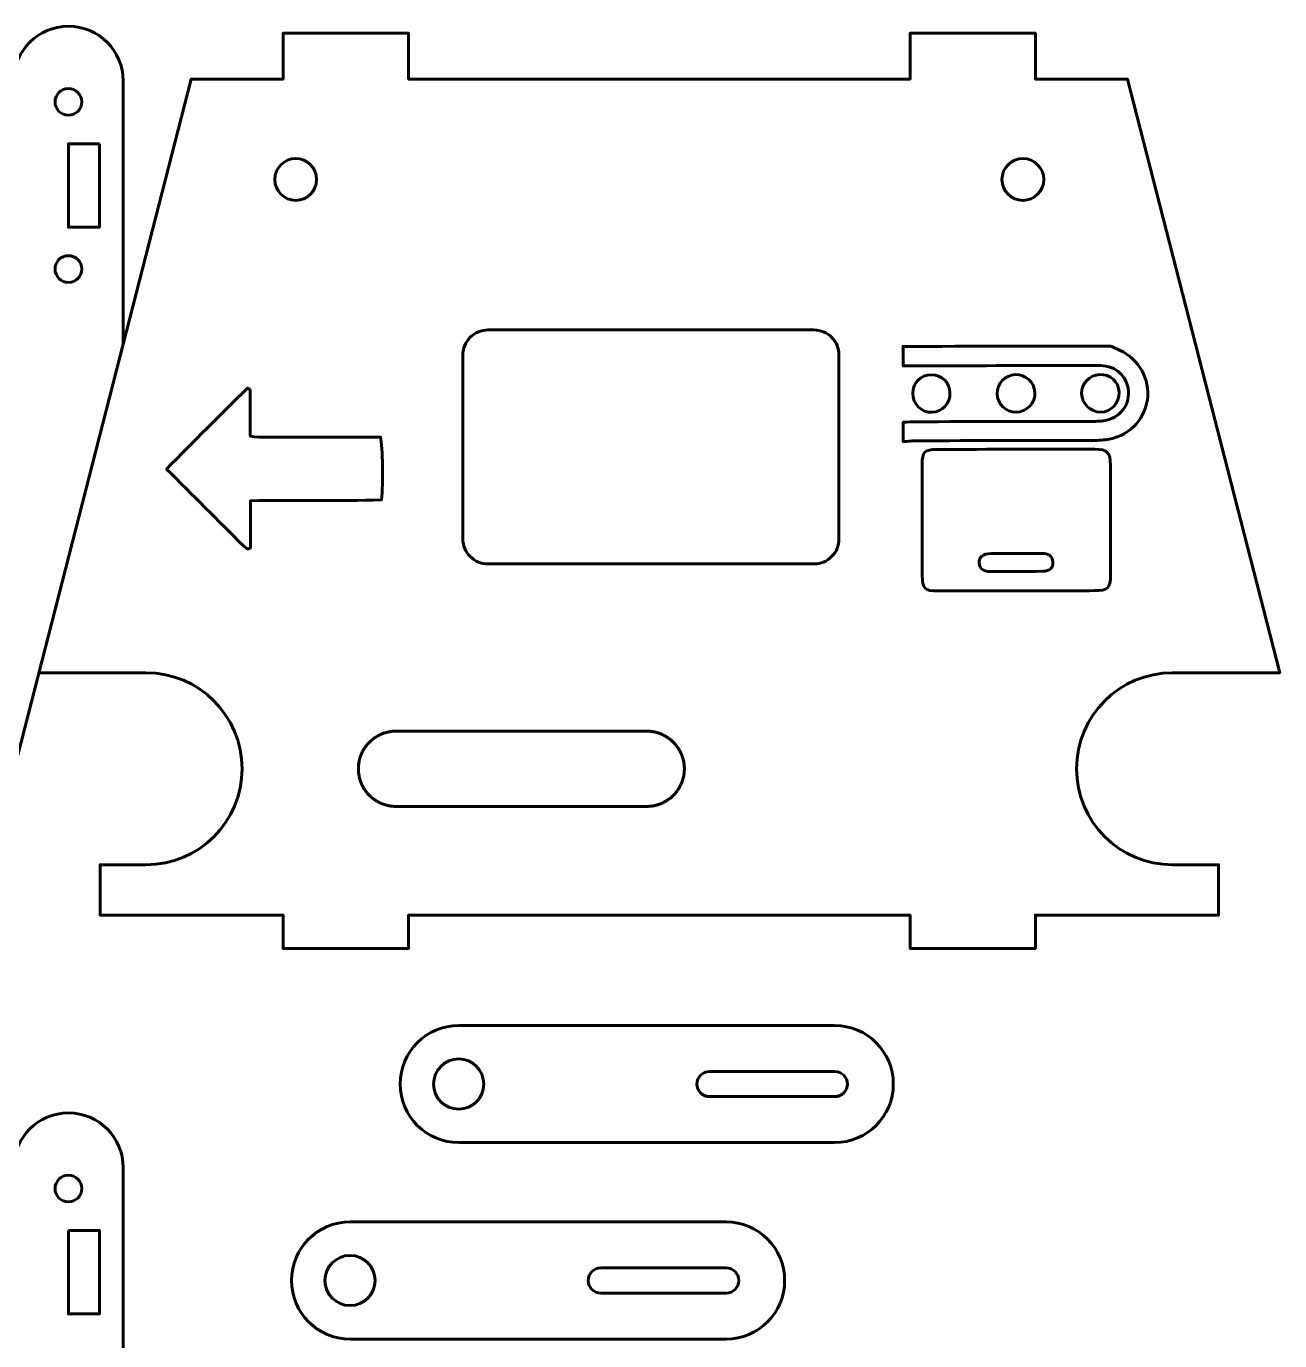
# Model space of a CAD drawing. Header units: millimetres. Extents: x -506 to -29, y -1445 to -43.
# Drawn here: x -353.4 to -203.5, y -200 to -42.7 of the extents above; entities that cross this region are included whole.
import ezdxf

# ---------------------------------------------------------------- set-up
doc = ezdxf.new("R2010")
doc.units = ezdxf.units.MM
doc.linetypes.add('K5LT_BASIC', pattern=[0])

# ---------------------------------------------------------------- blocks, each defined once
blk = doc.blocks.new('U80')
at = {"color": 150, "linetype": 'K5LT_BASIC', "lineweight": 60, "true_color": 0x0080ff}
blk.add_lwpolyline([(-466.83, -188.26), (-466.83, -174.26), (-477.83, -174.26), (-501.83, -80.76), (-501.83, -74.26), (-501.83, -49.26, -1), (-488.74, -49.26), (-488.74, -74.26), (-466.83, -74.26), (-466.83, -70.26), (-451.83, -70.26), (-451.83, -74.26), (-391.83, -74.26), (-391.83, -70.26), (-376.83, -70.26), (-376.83, -74.26), (-354.93, -74.26), (-354.93, -49.26, -1), (-341.83, -49.26), (-341.83, -74.26), (-341.83, -80.76), (-365.83, -174.26), (-376.83, -174.26), (-376.83, -188.26)], format="xyb", dxfattribs=at)
blk.add_lwpolyline([(-344.68, -56.76), (-348.38, -56.76), (-348.38, -66.76), (-344.68, -66.76)], close=True, dxfattribs=at)
for centre in [(-348.38, -51.76), (-348.38, -71.76)]:
    blk.add_circle(centre, 1.6, dxfattribs=at)
blk = doc.blocks.new('U81')
at = {"color": 150, "linetype": 'K5LT_BASIC', "lineweight": 60, "true_color": 0x0080ff}
for p, q in [((-299.19, -136.04), (-309.19, -136.04)), ((-289.19, -136.04), (-299.19, -136.04)), ((-279.19, -136.04), (-289.19, -136.04))]:
    blk.add_line(p, q, dxfattribs=at)
blk = doc.blocks.new('U82')
at = {"color": 150, "linetype": 'K5LT_BASIC', "lineweight": 60, "true_color": 0x0080ff}
for p, q in [((-299.19, -127.04), (-309.19, -127.04)), ((-289.19, -127.04), (-299.19, -127.04)), ((-279.19, -127.04), (-289.19, -127.04))]:
    blk.add_line(p, q, dxfattribs=at)
blk = doc.blocks.new('U83')
at = {"color": 150, "linetype": 'K5LT_BASIC', "lineweight": 60, "true_color": 0x0080ff}
for p, q in [((-279.13, -127.04), (-279.19, -127.04)), ((-279.05, -127.05), (-279.13, -127.04)), ((-279.01, -127.05), (-279.05, -127.05)), ((-278.99, -127.05), (-279.01, -127.05)), ((-278.98, -127.05), (-278.99, -127.05)), ((-278.9, -127.05), (-278.98, -127.05)), ((-278.98, -127.05), (-278.98, -127.05)), ((-278.8, -127.06), (-278.9, -127.05)), ((-278.75, -127.06), (-278.8, -127.06)), ((-278.72, -127.07), (-278.75, -127.06)), ((-278.71, -127.07), (-278.72, -127.07)), ((-278.7, -127.07), (-278.71, -127.07)), ((-278.59, -127.08), (-278.7, -127.07)), ((-278.48, -127.1), (-278.59, -127.08)), ((-278.43, -127.11), (-278.48, -127.1)), ((-278.4, -127.11), (-278.43, -127.11)), ((-278.39, -127.12), (-278.4, -127.11)), ((-278.38, -127.12), (-278.39, -127.12)), ((-278.26, -127.14), (-278.38, -127.12)), ((-278.15, -127.17), (-278.26, -127.14)), ((-278.09, -127.18), (-278.15, -127.17)), ((-278.06, -127.19), (-278.09, -127.18)), ((-278.05, -127.19), (-278.06, -127.19)), ((-278.04, -127.19), (-278.05, -127.19)), ((-277.92, -127.23), (-278.04, -127.19)), ((-277.81, -127.26), (-277.92, -127.23)), ((-277.75, -127.28), (-277.81, -127.26)), ((-277.73, -127.29), (-277.75, -127.28)), ((-277.71, -127.29), (-277.73, -127.29)), ((-277.7, -127.3), (-277.71, -127.29)), ((-277.59, -127.34), (-277.7, -127.3)), ((-277.47, -127.38), (-277.59, -127.34)), ((-277.42, -127.41), (-277.47, -127.38)), ((-277.39, -127.42), (-277.42, -127.41)), ((-277.38, -127.42), (-277.39, -127.42)), ((-277.37, -127.43), (-277.38, -127.42)), ((-277.25, -127.48), (-277.37, -127.43)), ((-277.14, -127.54), (-277.25, -127.48)), ((-277.09, -127.56), (-277.14, -127.54)), ((-277.06, -127.58), (-277.09, -127.56)), ((-277.05, -127.59), (-277.06, -127.58)), ((-277.04, -127.59), (-277.05, -127.59)), ((-276.93, -127.65), (-277.04, -127.59)), ((-276.82, -127.72), (-276.93, -127.65)), ((-276.77, -127.75), (-276.82, -127.72)), ((-276.74, -127.77), (-276.77, -127.75)), ((-276.73, -127.78), (-276.74, -127.77)), ((-276.72, -127.78), (-276.73, -127.78)), ((-276.61, -127.86), (-276.72, -127.78)), ((-276.51, -127.93), (-276.61, -127.86)), ((-276.45, -127.97), (-276.51, -127.93)), ((-276.43, -127.99), (-276.45, -127.97)), ((-276.42, -128), (-276.43, -127.99)), ((-276.41, -128.01), (-276.42, -128)), ((-276.3, -128.09), (-276.41, -128.01)), ((-276.21, -128.18), (-276.3, -128.09)), ((-276.16, -128.22), (-276.21, -128.18)), ((-276.13, -128.24), (-276.16, -128.22)), ((-276.12, -128.25), (-276.13, -128.24)), ((-276.11, -128.26), (-276.12, -128.25)), ((-276.02, -128.35), (-276.11, -128.26)), ((-275.92, -128.45), (-276.02, -128.35)), ((-275.88, -128.5), (-275.92, -128.45)), ((-275.86, -128.52), (-275.88, -128.5)), ((-275.85, -128.53), (-275.86, -128.52)), ((-275.84, -128.54), (-275.85, -128.53)), ((-275.75, -128.64), (-275.84, -128.54)), ((-275.66, -128.75), (-275.75, -128.64)), ((-275.62, -128.8), (-275.66, -128.75)), ((-275.6, -128.83), (-275.62, -128.8)), ((-275.59, -128.84), (-275.6, -128.83)), ((-275.59, -128.85), (-275.59, -128.84)), ((-275.5, -128.96), (-275.59, -128.85)), ((-275.43, -129.07), (-275.5, -128.96)), ((-275.39, -129.13), (-275.43, -129.07)), ((-275.37, -129.16), (-275.39, -129.13)), ((-275.36, -129.17), (-275.37, -129.16)), ((-275.36, -129.18), (-275.36, -129.17)), ((-275.29, -129.3), (-275.36, -129.18)), ((-275.22, -129.42), (-275.29, -129.3)), ((-275.19, -129.49), (-275.22, -129.42)), ((-275.17, -129.52), (-275.19, -129.49)), ((-275.16, -129.53), (-275.17, -129.52)), ((-275.16, -129.54), (-275.16, -129.53)), ((-275.1, -129.67), (-275.16, -129.54)), ((-275.04, -129.8), (-275.1, -129.67)), ((-275.02, -129.86), (-275.04, -129.8)), ((-275, -129.89), (-275.02, -129.86)), ((-275, -129.91), (-275, -129.89)), ((-274.99, -129.92), (-275, -129.91)), ((-274.94, -130.05), (-274.99, -129.92)), ((-274.9, -130.18), (-274.94, -130.05)), ((-274.88, -130.25), (-274.9, -130.18)), ((-274.87, -130.29), (-274.88, -130.25)), ((-274.86, -130.3), (-274.87, -130.29)), ((-274.86, -130.31), (-274.86, -130.3)), ((-274.82, -130.45), (-274.86, -130.31)), ((-274.79, -130.59), (-274.82, -130.45)), ((-274.78, -130.66), (-274.79, -130.59)), ((-274.77, -130.69), (-274.78, -130.66)), ((-274.77, -130.71), (-274.77, -130.69)), ((-274.77, -130.72), (-274.77, -130.71)), ((-274.74, -130.86), (-274.77, -130.72)), ((-274.72, -131), (-274.74, -130.86)), ((-274.73, -132.12), (-274.71, -131.98)), ((-274.71, -131.07), (-274.72, -131)), ((-274.71, -131.11), (-274.71, -131.07)), ((-274.71, -131.12), (-274.71, -131.11)), ((-274.71, -131.13), (-274.71, -131.12)), ((-274.7, -131.28), (-274.71, -131.13)), ((-274.71, -131.91), (-274.7, -131.84)), ((-274.71, -131.95), (-274.71, -131.91)), ((-274.71, -131.97), (-274.71, -131.95)), ((-274.71, -131.98), (-274.71, -131.97)), ((-274.69, -131.42), (-274.7, -131.28)), ((-274.7, -131.84), (-274.69, -131.7)), ((-274.69, -131.49), (-274.69, -131.42)), ((-274.69, -131.53), (-274.69, -131.49)), ((-274.69, -131.55), (-274.69, -131.53)), ((-274.69, -131.7), (-274.69, -131.55)), ((-274.69, -131.55), (-274.69, -131.55)), ((-275.24, -133.71), (-275.18, -133.58)), ((-275.18, -133.58), (-275.17, -133.57)), ((-275.17, -133.56), (-275.15, -133.52)), ((-275.17, -133.57), (-275.17, -133.56)), ((-275.15, -133.52), (-275.12, -133.46)), ((-275.12, -133.46), (-275.06, -133.33)), ((-275.06, -133.33), (-275.01, -133.2)), ((-275.01, -133.2), (-275, -133.19)), ((-275, -133.17), (-274.98, -133.14)), ((-275, -133.19), (-275, -133.17)), ((-274.98, -133.14), (-274.96, -133.07)), ((-274.96, -133.07), (-274.91, -132.94)), ((-274.91, -132.94), (-274.87, -132.8)), ((-274.87, -132.79), (-274.86, -132.78)), ((-274.87, -132.8), (-274.87, -132.79)), ((-274.86, -132.78), (-274.85, -132.74)), ((-274.85, -132.74), (-274.83, -132.67)), ((-274.83, -132.67), (-274.8, -132.54)), ((-274.8, -132.54), (-274.77, -132.39)), ((-274.77, -132.37), (-274.76, -132.33)), ((-274.77, -132.38), (-274.77, -132.37)), ((-274.77, -132.39), (-274.77, -132.38)), ((-274.76, -132.33), (-274.75, -132.26)), ((-274.75, -132.26), (-274.73, -132.12)), ((-276.67, -135.27), (-276.57, -135.2)), ((-276.57, -135.2), (-276.46, -135.12)), ((-276.46, -135.12), (-276.45, -135.12)), ((-276.45, -135.12), (-276.44, -135.11)), ((-276.44, -135.11), (-276.41, -135.09)), ((-276.41, -135.09), (-276.36, -135.04)), ((-276.36, -135.04), (-276.26, -134.96)), ((-276.26, -134.96), (-276.16, -134.87)), ((-276.16, -134.87), (-276.15, -134.86)), ((-276.15, -134.86), (-276.14, -134.85)), ((-276.14, -134.85), (-276.12, -134.83)), ((-276.12, -134.83), (-276.07, -134.78)), ((-276.07, -134.78), (-275.97, -134.69)), ((-275.97, -134.69), (-275.88, -134.59)), ((-275.88, -134.59), (-275.87, -134.58)), ((-275.87, -134.58), (-275.86, -134.57)), ((-275.86, -134.57), (-275.84, -134.54)), ((-275.84, -134.54), (-275.79, -134.49)), ((-275.79, -134.49), (-275.7, -134.39)), ((-275.7, -134.39), (-275.62, -134.28)), ((-275.62, -134.28), (-275.61, -134.27)), ((-275.61, -134.27), (-275.6, -134.26)), ((-275.6, -134.26), (-275.58, -134.23)), ((-275.58, -134.23), (-275.54, -134.17)), ((-275.54, -134.17), (-275.46, -134.06)), ((-275.46, -134.06), (-275.38, -133.94)), ((-275.38, -133.93), (-275.37, -133.92)), ((-275.38, -133.94), (-275.38, -133.93)), ((-275.37, -133.92), (-275.35, -133.89)), ((-275.35, -133.89), (-275.31, -133.83)), ((-275.31, -133.83), (-275.24, -133.71)), ((-279.19, -136.04), (-278.8, -136.03)), ((-278.8, -136.03), (-278.79, -136.03)), ((-278.79, -136.03), (-278.78, -136.02)), ((-278.78, -136.02), (-278.75, -136.02)), ((-278.75, -136.02), (-278.68, -136.01)), ((-278.68, -136.01), (-278.55, -136)), ((-278.55, -136), (-278.44, -135.98)), ((-278.44, -135.98), (-278.43, -135.98)), ((-278.43, -135.98), (-278.41, -135.98)), ((-278.41, -135.98), (-278.38, -135.97)), ((-278.38, -135.97), (-278.32, -135.96)), ((-278.32, -135.96), (-278.2, -135.93)), ((-278.2, -135.93), (-278.11, -135.91)), ((-278.11, -135.91), (-278.1, -135.91)), ((-278.1, -135.91), (-278.08, -135.91)), ((-278.08, -135.91), (-278.06, -135.9)), ((-278.06, -135.9), (-278, -135.88)), ((-278, -135.88), (-277.88, -135.85)), ((-277.88, -135.85), (-277.77, -135.81)), ((-277.77, -135.81), (-277.76, -135.81)), ((-277.76, -135.81), (-277.74, -135.8)), ((-277.74, -135.8), (-277.72, -135.79)), ((-277.72, -135.79), (-277.66, -135.77)), ((-277.66, -135.77), (-277.54, -135.73)), ((-277.54, -135.73), (-277.43, -135.69)), ((-277.43, -135.69), (-277.42, -135.68)), ((-277.42, -135.68), (-277.41, -135.68)), ((-277.41, -135.68), (-277.38, -135.66)), ((-277.38, -135.66), (-277.33, -135.64)), ((-277.33, -135.64), (-277.21, -135.59)), ((-277.21, -135.59), (-277.1, -135.53)), ((-277.1, -135.53), (-277.09, -135.52)), ((-277.09, -135.52), (-277.08, -135.52)), ((-277.08, -135.52), (-277.05, -135.5)), ((-277.05, -135.5), (-277, -135.47)), ((-277, -135.47), (-276.89, -135.41)), ((-276.89, -135.41), (-276.77, -135.34)), ((-276.77, -135.34), (-276.75, -135.33)), ((-276.77, -135.34), (-276.77, -135.34)), ((-276.75, -135.33), (-276.73, -135.31)), ((-276.73, -135.31), (-276.67, -135.27))]:
    blk.add_line(p, q, dxfattribs=at)
blk = doc.blocks.new('U84')
at = {"color": 150, "linetype": 'K5LT_BASIC', "lineweight": 60, "true_color": 0x0080ff}
for p, q in [((-310.84, -127.36), (-310.95, -127.4)), ((-310.72, -127.31), (-310.84, -127.36)), ((-310.66, -127.29), (-310.72, -127.31)), ((-310.64, -127.28), (-310.66, -127.29)), ((-310.62, -127.28), (-310.64, -127.28)), ((-310.61, -127.27), (-310.62, -127.28)), ((-310.5, -127.24), (-310.61, -127.27)), ((-310.38, -127.2), (-310.5, -127.24)), ((-310.32, -127.19), (-310.38, -127.2)), ((-310.3, -127.18), (-310.32, -127.19)), ((-310.28, -127.18), (-310.3, -127.18)), ((-310.27, -127.18), (-310.28, -127.18)), ((-310.18, -127.15), (-310.27, -127.18)), ((-310.06, -127.13), (-310.18, -127.15)), ((-310, -127.12), (-310.06, -127.13)), ((-309.97, -127.11), (-310, -127.12)), ((-309.95, -127.11), (-309.97, -127.11)), ((-309.83, -127.09), (-309.95, -127.11)), ((-309.95, -127.11), (-309.95, -127.11)), ((-309.7, -127.07), (-309.83, -127.09)), ((-309.63, -127.07), (-309.7, -127.07)), ((-309.6, -127.06), (-309.63, -127.07)), ((-309.59, -127.06), (-309.6, -127.06)), ((-309.58, -127.06), (-309.59, -127.06)), ((-309.19, -127.04), (-309.58, -127.06)), ((-312.84, -128.91), (-312.92, -129.03)), ((-312.8, -128.86), (-312.84, -128.91)), ((-312.78, -128.83), (-312.8, -128.86)), ((-312.77, -128.82), (-312.78, -128.83)), ((-312.76, -128.81), (-312.77, -128.82)), ((-312.68, -128.7), (-312.76, -128.81)), ((-312.59, -128.59), (-312.68, -128.7)), ((-312.54, -128.54), (-312.59, -128.59)), ((-312.52, -128.52), (-312.54, -128.54)), ((-312.51, -128.5), (-312.52, -128.52)), ((-312.5, -128.5), (-312.51, -128.5)), ((-312.41, -128.4), (-312.5, -128.5)), ((-312.31, -128.3), (-312.41, -128.4)), ((-312.26, -128.26), (-312.31, -128.3)), ((-312.24, -128.23), (-312.26, -128.26)), ((-312.23, -128.22), (-312.24, -128.23)), ((-312.22, -128.22), (-312.23, -128.22)), ((-312.12, -128.13), (-312.22, -128.22)), ((-312.02, -128.04), (-312.12, -128.13)), ((-311.97, -128), (-312.02, -128.04)), ((-311.94, -127.98), (-311.97, -128)), ((-311.93, -127.97), (-311.94, -127.98)), ((-311.92, -127.97), (-311.93, -127.97)), ((-311.81, -127.89), (-311.92, -127.97)), ((-311.71, -127.81), (-311.81, -127.89)), ((-311.65, -127.78), (-311.71, -127.81)), ((-311.63, -127.76), (-311.65, -127.78)), ((-311.61, -127.75), (-311.63, -127.76)), ((-311.49, -127.68), (-311.61, -127.75)), ((-311.61, -127.75), (-311.61, -127.75)), ((-311.38, -127.61), (-311.49, -127.68)), ((-311.33, -127.58), (-311.38, -127.61)), ((-311.3, -127.57), (-311.33, -127.58)), ((-311.29, -127.56), (-311.3, -127.57)), ((-311.28, -127.56), (-311.29, -127.56)), ((-311.17, -127.5), (-311.28, -127.56)), ((-311.05, -127.45), (-311.17, -127.5)), ((-311, -127.42), (-311.05, -127.45)), ((-310.97, -127.41), (-311, -127.42)), ((-310.96, -127.4), (-310.97, -127.41)), ((-310.95, -127.4), (-310.96, -127.4)), ((-313.55, -130.41), (-313.58, -130.55)), ((-313.53, -130.34), (-313.55, -130.41)), ((-313.52, -130.31), (-313.53, -130.34)), ((-313.51, -130.29), (-313.52, -130.31)), ((-313.47, -130.15), (-313.51, -130.28)), ((-313.51, -130.28), (-313.51, -130.29)), ((-313.42, -130.01), (-313.47, -130.15)), ((-313.4, -129.95), (-313.42, -130.01)), ((-313.38, -129.91), (-313.4, -129.95)), ((-313.37, -129.89), (-313.38, -129.9)), ((-313.38, -129.9), (-313.38, -129.91)), ((-313.32, -129.75), (-313.37, -129.89)), ((-313.26, -129.63), (-313.32, -129.75)), ((-313.23, -129.56), (-313.26, -129.63)), ((-313.22, -129.53), (-313.23, -129.56)), ((-313.21, -129.52), (-313.22, -129.53)), ((-313.2, -129.51), (-313.21, -129.52)), ((-313.14, -129.38), (-313.2, -129.51)), ((-313.07, -129.26), (-313.14, -129.38)), ((-313.03, -129.2), (-313.07, -129.26)), ((-313.01, -129.17), (-313.03, -129.2)), ((-313, -129.15), (-313.01, -129.17)), ((-312.92, -129.03), (-313, -129.15)), ((-313, -129.15), (-313, -129.15)), ((-313.68, -131.24), (-313.69, -131.39)), ((-313.69, -131.39), (-313.69, -131.53)), ((-313.69, -131.53), (-313.69, -131.54)), ((-313.69, -131.54), (-313.69, -131.56)), ((-313.69, -131.56), (-313.69, -131.59)), ((-313.69, -131.59), (-313.69, -131.66)), ((-313.69, -131.66), (-313.68, -131.81)), ((-313.67, -131.17), (-313.68, -131.24)), ((-313.68, -131.81), (-313.67, -131.95)), ((-313.65, -130.97), (-313.67, -131.11)), ((-313.67, -131.11), (-313.67, -131.12)), ((-313.67, -131.12), (-313.67, -131.14)), ((-313.67, -131.14), (-313.67, -131.17)), ((-313.67, -131.95), (-313.67, -131.96)), ((-313.67, -131.96), (-313.67, -131.98)), ((-313.67, -131.98), (-313.67, -132.01)), ((-313.67, -132.01), (-313.66, -132.08)), ((-313.66, -132.08), (-313.64, -132.22)), ((-313.63, -130.82), (-313.65, -130.97)), ((-313.62, -130.75), (-313.63, -130.82)), ((-313.61, -130.72), (-313.62, -130.75)), ((-313.58, -130.55), (-313.61, -130.69)), ((-313.61, -130.69), (-313.61, -130.7)), ((-313.61, -130.7), (-313.61, -130.72)), ((-313.64, -132.22), (-313.61, -132.37)), ((-313.61, -132.37), (-313.61, -132.38)), ((-313.61, -132.38), (-313.61, -132.39)), ((-313.61, -132.39), (-313.6, -132.43)), ((-313.6, -132.43), (-313.59, -132.5)), ((-313.59, -132.5), (-313.56, -132.63)), ((-313.56, -132.63), (-313.52, -132.78)), ((-313.52, -132.78), (-313.52, -132.78)), ((-313.52, -132.78), (-313.51, -132.8)), ((-313.51, -132.8), (-313.5, -132.83)), ((-313.5, -132.83), (-313.48, -132.9)), ((-313.48, -132.9), (-313.44, -133.03)), ((-313.44, -133.03), (-313.39, -133.17)), ((-313.39, -133.17), (-313.38, -133.18)), ((-313.38, -133.18), (-313.38, -133.19)), ((-313.38, -133.19), (-313.36, -133.23)), ((-313.36, -133.23), (-313.34, -133.29)), ((-313.34, -133.29), (-313.28, -133.42)), ((-313.28, -133.42), (-313.22, -133.55)), ((-313.22, -133.55), (-313.22, -133.55)), ((-313.22, -133.55), (-313.21, -133.57)), ((-313.21, -133.57), (-313.19, -133.6)), ((-313.19, -133.6), (-313.16, -133.66)), ((-313.16, -133.66), (-313.09, -133.78)), ((-313.09, -133.78), (-313.02, -133.9)), ((-313.02, -133.9), (-313.02, -133.91)), ((-313.02, -133.91), (-313.01, -133.93)), ((-313.01, -133.93), (-312.99, -133.95)), ((-312.99, -133.95), (-312.95, -134.01)), ((-312.95, -134.01), (-312.88, -134.12)), ((-312.88, -134.12), (-312.79, -134.24)), ((-312.79, -134.24), (-312.79, -134.25)), ((-312.79, -134.25), (-312.78, -134.26)), ((-312.78, -134.26), (-312.76, -134.29)), ((-312.76, -134.29), (-312.72, -134.34)), ((-312.72, -134.34), (-312.63, -134.44)), ((-312.63, -134.44), (-312.54, -134.55)), ((-312.54, -134.55), (-312.54, -134.55)), ((-312.54, -134.55), (-312.52, -134.57)), ((-312.52, -134.57), (-312.5, -134.59)), ((-312.5, -134.59), (-312.46, -134.64)), ((-312.46, -134.64), (-312.36, -134.73)), ((-312.36, -134.73), (-312.27, -134.83)), ((-312.27, -134.83), (-312.26, -134.83)), ((-312.26, -134.83), (-312.25, -134.85)), ((-312.25, -134.85), (-312.22, -134.87)), ((-312.22, -134.87), (-312.17, -134.91)), ((-312.17, -134.91), (-312.08, -135)), ((-312.08, -135), (-311.97, -135.08)), ((-311.97, -135.08), (-311.96, -135.09)), ((-311.96, -135.09), (-311.95, -135.1)), ((-311.95, -135.1), (-311.93, -135.12)), ((-311.93, -135.12), (-311.88, -135.15)), ((-311.88, -135.15), (-311.77, -135.23)), ((-311.77, -135.23), (-311.66, -135.3)), ((-311.66, -135.3), (-311.65, -135.31)), ((-311.65, -135.31), (-311.64, -135.32)), ((-311.64, -135.32), (-311.61, -135.33)), ((-311.61, -135.33), (-311.56, -135.37)), ((-311.56, -135.37), (-311.45, -135.43)), ((-311.45, -135.43), (-311.34, -135.5)), ((-311.34, -135.5), (-311.33, -135.5)), ((-311.33, -135.5), (-311.32, -135.51)), ((-311.32, -135.51), (-311.29, -135.52)), ((-311.29, -135.52), (-311.24, -135.55)), ((-311.24, -135.55), (-311.13, -135.6)), ((-311.13, -135.6), (-311.01, -135.66)), ((-311.01, -135.66), (-311, -135.66)), ((-311, -135.66), (-310.99, -135.67)), ((-310.99, -135.67), (-310.96, -135.68)), ((-310.96, -135.68), (-310.91, -135.7)), ((-310.91, -135.7), (-310.79, -135.75)), ((-310.79, -135.75), (-310.68, -135.79)), ((-310.68, -135.79), (-310.67, -135.79)), ((-310.67, -135.79), (-310.65, -135.8)), ((-310.65, -135.8), (-310.63, -135.81)), ((-310.63, -135.81), (-310.57, -135.83)), ((-310.57, -135.83), (-310.46, -135.86)), ((-310.46, -135.86), (-310.34, -135.89)), ((-310.34, -135.89), (-310.33, -135.9)), ((-310.33, -135.9), (-310.32, -135.9)), ((-310.32, -135.9), (-310.29, -135.91)), ((-310.29, -135.91), (-310.23, -135.92)), ((-310.23, -135.92), (-310.12, -135.95)), ((-310.12, -135.95), (-310, -135.97)), ((-310, -135.97), (-310, -135.97)), ((-310, -135.97), (-309.98, -135.97)), ((-309.98, -135.97), (-309.95, -135.98)), ((-309.95, -135.98), (-309.9, -135.99)), ((-309.9, -135.99), (-309.79, -136)), ((-309.79, -136), (-309.68, -136.02)), ((-309.68, -136.02), (-309.67, -136.02)), ((-309.67, -136.02), (-309.66, -136.02)), ((-309.66, -136.02), (-309.63, -136.02)), ((-309.63, -136.02), (-309.58, -136.03)), ((-309.58, -136.03), (-309.48, -136.03)), ((-309.48, -136.03), (-309.4, -136.04)), ((-309.4, -136.04), (-309.4, -136.04)), ((-309.4, -136.04), (-309.39, -136.04)), ((-309.39, -136.04), (-309.37, -136.04)), ((-309.37, -136.04), (-309.33, -136.04)), ((-309.33, -136.04), (-309.25, -136.04)), ((-309.25, -136.04), (-309.19, -136.04))]:
    blk.add_line(p, q, dxfattribs=at)
blk = doc.blocks.new('U86')
at = {"color": 150, "linetype": 'K5LT_BASIC', "lineweight": 60, "true_color": 0x0080ff}
blk.add_lwpolyline([(-354.93, -179.26, -1), (-341.83, -179.26), (-341.83, -204.26), (-341.83, -210.76), (-365.83, -304.26)], format="xyb", dxfattribs=at)
blk.add_lwpolyline([(-348.38, -186.76), (-348.38, -196.76), (-344.68, -196.76), (-344.68, -186.76)], close=True, dxfattribs=at)
blk.add_circle((-348.38, -181.76), 1.6, dxfattribs=at)
blk = doc.blocks.new('U98')
at = {"color": 150, "linetype": 'K5LT_BASIC', "lineweight": 60, "true_color": 0x0080ff}
for points, knots in [([(-223.67, -80.99), (-223.32, -81.14), (-222.97, -81.3), (-222.62, -81.46), (-220.29, -82.53), (-218.95, -84.93), (-219.3, -87.4), (-219.66, -89.94), (-221.69, -91.89), (-224.29, -92.18), (-224.96, -92.26), (-225.65, -92.26), (-226.33, -92.26), (-233.14, -92.28), (-239.95, -92.28), (-246.77, -92.3), (-247.35, -92.3), (-247.92, -92.37), (-248.5, -92.41), (-248.5, -91.63), (-248.51, -90.85), (-248.51, -90.08), (-247.97, -90.06), (-247.44, -90.02), (-246.9, -90.02), (-239.94, -90.01), (-232.98, -90), (-226.01, -89.99), (-225.38, -89.98), (-224.74, -89.97), (-224.13, -89.82), (-222.22, -89.37), (-221.17, -87.54), (-221.69, -85.67), (-222.07, -84.3), (-223.28, -83.35), (-224.85, -83.31), (-226.8, -83.26), (-228.74, -83.28), (-230.69, -83.29), (-236.63, -83.31), (-242.57, -83.33), (-248.51, -83.35), (-248.51, -82.57), (-248.52, -81.79), (-248.52, -81.01), (-240.23, -81), (-231.95, -80.99), (-223.67, -80.99)], [0, 0, 0, 0, 0.0625, 0.0625, 0.0625, 0.125, 0.125, 0.125, 0.1875, 0.1875, 0.1875, 0.25, 0.25, 0.25, 0.3125, 0.3125, 0.3125, 0.375, 0.375, 0.375, 0.4375, 0.4375, 0.4375, 0.5, 0.5, 0.5, 0.5625, 0.5625, 0.5625, 0.625, 0.625, 0.625, 0.6875, 0.6875, 0.6875, 0.75, 0.75, 0.75, 0.8125, 0.8125, 0.8125, 0.875, 0.875, 0.875, 0.9375, 0.9375, 0.9375, 1, 1, 1, 1]), ([(-245.15, -84.4), (-243.9, -84.39), (-242.93, -85.33), (-242.91, -86.58), (-242.88, -87.83), (-243.83, -88.84), (-245.05, -88.89), (-246.32, -88.95), (-247.38, -87.91), (-247.37, -86.62), (-247.36, -85.37), (-246.4, -84.41), (-245.15, -84.4)], [0, 0, 0, 0, 0.25, 0.25, 0.25, 0.5, 0.5, 0.5, 0.75, 0.75, 0.75, 1, 1, 1, 1]), ([(-237.27, -86.67), (-237.3, -85.44), (-236.34, -84.44), (-235.1, -84.39), (-233.87, -84.35), (-232.82, -85.3), (-232.75, -86.51), (-232.68, -87.76), (-233.74, -88.88), (-235, -88.88), (-236.21, -88.89), (-237.24, -87.88), (-237.27, -86.67)], [0, 0, 0, 0, 0.25, 0.25, 0.25, 0.5, 0.5, 0.5, 0.75, 0.75, 0.75, 1, 1, 1, 1]), ([(-227.16, -86.66), (-227.19, -85.46), (-226.21, -84.42), (-224.99, -84.38), (-223.72, -84.33), (-222.73, -85.23), (-222.67, -86.49), (-222.61, -87.79), (-223.62, -88.87), (-224.89, -88.87), (-226.1, -88.88), (-227.13, -87.87), (-227.16, -86.66)], [0, 0, 0, 0, 0.25, 0.25, 0.25, 0.5, 0.5, 0.5, 0.75, 0.75, 0.75, 1, 1, 1, 1]), ([(-234.97, -110.25), (-238.08, -110.25), (-241.2, -110.26), (-244.32, -110.26), (-245.97, -110.25), (-246.22, -110.02), (-246.23, -108.43), (-246.25, -104), (-246.25, -99.57), (-246.24, -95.14), (-246.24, -93.65), (-245.94, -93.34), (-244.44, -93.34), (-238.16, -93.32), (-231.88, -93.31), (-225.6, -93.32), (-224.08, -93.32), (-223.73, -93.68), (-223.72, -95.23), (-223.7, -99.62), (-223.69, -104), (-223.71, -108.38), (-223.71, -109.93), (-224.03, -110.23), (-225.62, -110.23), (-228.74, -110.25), (-231.85, -110.24), (-234.97, -110.25)], [0, 0, 0, 0, 0.111111, 0.111111, 0.111111, 0.222222, 0.222222, 0.222222, 0.333333, 0.333333, 0.333333, 0.444444, 0.444444, 0.444444, 0.555556, 0.555556, 0.555556, 0.666667, 0.666667, 0.666667, 0.777778, 0.777778, 0.777778, 0.888889, 0.888889, 0.888889, 1, 1, 1, 1]), ([(-234.96, -105.78), (-234.96, -105.78), (-234.96, -105.78), (-234.96, -105.78), (-235.98, -105.78), (-237, -105.76), (-238.02, -105.79), (-238.98, -105.82), (-239.47, -106.22), (-239.42, -106.9), (-239.36, -107.7), (-238.81, -107.94), (-238.1, -107.93), (-236.01, -107.93), (-233.92, -107.95), (-231.83, -107.92), (-230.98, -107.9), (-230.54, -107.47), (-230.59, -106.82), (-230.64, -106.01), (-231.19, -105.78), (-231.9, -105.78), (-232.92, -105.78), (-233.94, -105.78), (-234.96, -105.78)], [0, 0, 0, 0, 0.125, 0.125, 0.125, 0.25, 0.25, 0.25, 0.375, 0.375, 0.375, 0.5, 0.5, 0.5, 0.625, 0.625, 0.625, 0.75, 0.75, 0.75, 0.875, 0.875, 0.875, 1, 1, 1, 1])]:
    blk.add_open_spline(points, degree=3, knots=knots, dxfattribs=at)
blk = doc.blocks.new('U99')
at = {"color": 150, "linetype": 'K5LT_BASIC', "lineweight": 60, "true_color": 0x0080ff}
blk.add_open_spline([(-326.64, -86.17), (-326.64, -88), (-326.64, -89.84), (-326.63, -91.73), (-325.25, -92.01), (-323.94, -91.83), (-322.65, -91.86), (-321.34, -91.89), (-320.02, -91.86), (-318.71, -91.86), (-317.45, -91.86), (-316.18, -91.86), (-314.92, -91.86), (-313.61, -91.85), (-312.31, -91.85), (-311.04, -91.85), (-310.77, -93.03), (-310.71, -97.43), (-310.93, -99.38), (-316.08, -99.53), (-321.26, -99.37), (-326.58, -99.48), (-326.58, -101.43), (-326.58, -103.3), (-326.58, -105.09), (-326.77, -105.19), (-326.81, -105.21), (-326.85, -105.22), (-326.9, -105.23), (-326.96, -105.24), (-326.99, -105.21), (-327.15, -105.1), (-327.31, -104.99), (-327.45, -104.86), (-330.48, -101.84), (-333.5, -98.82), (-336.64, -95.69), (-333.4, -92.39), (-330.2, -89.18), (-326.96, -86), (-326.86, -86.06), (-326.75, -86.11), (-326.64, -86.17)], degree=3, knots=[0, 0, 0, 0, 0.071429, 0.071429, 0.071429, 0.142857, 0.142857, 0.142857, 0.214286, 0.214286, 0.214286, 0.285714, 0.285714, 0.285714, 0.357143, 0.357143, 0.357143, 0.428571, 0.428571, 0.428571, 0.5, 0.5, 0.5, 0.571429, 0.571429, 0.571429, 0.642857, 0.642857, 0.642857, 0.714286, 0.714286, 0.714286, 0.785714, 0.785714, 0.785714, 0.857143, 0.857143, 0.857143, 0.928571, 0.928571, 0.928571, 1, 1, 1, 1], dxfattribs=at)
blk = doc.blocks.new('U116')
at = {"color": 150, "linetype": 'K5LT_BASIC', "lineweight": 60, "true_color": 0x0080ff}
for points in [[(-301.69, -176.26), (-256.69, -176.26, 1), (-256.69, -162.26), (-301.69, -162.26, 1)], [(-301.69, -172.26, -1), (-301.69, -166.26, -1)], [(-271.69, -170.76), (-256.69, -170.76, 1), (-256.69, -167.76), (-271.69, -167.76, 1)]]:
    blk.add_lwpolyline(points, format="xyb", close=True, dxfattribs=at)
blk = doc.blocks.new('U117')
at = {"color": 150, "linetype": 'K5LT_BASIC', "lineweight": 60, "true_color": 0x0080ff}
for points in [[(-314.69, -199.76), (-269.69, -199.76, 1), (-269.69, -185.76), (-314.69, -185.76, 1)], [(-314.69, -195.76, -1), (-314.69, -189.76, -1)], [(-284.69, -194.26), (-269.69, -194.26, 1), (-269.69, -191.26), (-284.69, -191.26, 1)]]:
    blk.add_lwpolyline(points, format="xyb", close=True, dxfattribs=at)

msp = doc.modelspace()

# ---------------------------------------------------------------- linework, layer by layer
at = {"color": 150, "linetype": 'K5LT_BASIC', "lineweight": 60, "true_color": 0x0080ff}
msp.add_lwpolyline([(-341.83, -80.76), (-333.69, -49.04), (-322.69, -49.04), (-322.69, -43.54), (-307.69, -43.54), (-307.69, -49.04), (-247.69, -49.04), (-247.69, -43.54), (-232.69, -43.54), (-232.69, -49.04), (-221.69, -49.04), (-203.46, -120.05), (-211.28, -120.05), (-216.28, -120.05, 1), (-216.28, -143.03), (-210.78, -143.03), (-210.78, -149.04), (-232.69, -149.04), (-232.69, -153.04), (-247.69, -153.04), (-247.69, -149.04), (-307.69, -149.04), (-307.69, -153.04), (-322.69, -153.04), (-322.69, -149.04), (-344.6, -149.04), (-344.6, -143.03), (-339.1, -143.03, 1), (-339.1, -120.05), (-344.1, -120.05), (-351.92, -120.05)], format="xyb", dxfattribs=at)
msp.add_lwpolyline([(-259.19, -107.04), (-298.19, -107.04, -0.414214), (-301.19, -104.04), (-301.19, -82.04, -0.414214), (-298.19, -79.04), (-259.19, -79.04, -0.414214), (-256.19, -82.04), (-256.19, -104.04, -0.414214)], format="xyb", close=True, dxfattribs=at)
msp.add_lwpolyline([(-279.19, -136.04), (-289.19, -136.04), (-299.19, -136.04), (-309.19, -136.04), (-309.58, -136.03), (-309.59, -136.03), (-309.6, -136.02), (-309.63, -136.02), (-309.7, -136.01), (-309.83, -136), (-309.95, -135.98), (-309.95, -135.98), (-309.97, -135.98), (-310, -135.97), (-310.06, -135.96), (-310.18, -135.93), (-310.27, -135.91), (-310.28, -135.91), (-310.3, -135.91), (-310.32, -135.9), (-310.38, -135.88), (-310.5, -135.85), (-310.61, -135.81), (-310.62, -135.81), (-310.64, -135.8), (-310.66, -135.79), (-310.72, -135.77), (-310.84, -135.73), (-310.95, -135.69), (-310.96, -135.68), (-310.97, -135.68), (-311, -135.66), (-311.05, -135.64), (-311.17, -135.59), (-311.28, -135.53), (-311.29, -135.52), (-311.3, -135.52), (-311.33, -135.5), (-311.38, -135.47), (-311.49, -135.41), (-311.61, -135.34), (-311.61, -135.34), (-311.63, -135.33), (-311.65, -135.31), (-311.71, -135.27), (-311.81, -135.2), (-311.92, -135.12), (-311.93, -135.12), (-311.94, -135.11), (-311.97, -135.09), (-312.02, -135.04), (-312.12, -134.96), (-312.22, -134.87), (-312.23, -134.86), (-312.24, -134.85), (-312.26, -134.83), (-312.31, -134.78), (-312.41, -134.69), (-312.5, -134.59), (-312.51, -134.58), (-312.52, -134.57), (-312.54, -134.54), (-312.59, -134.49), (-312.68, -134.39), (-312.76, -134.28), (-312.77, -134.27), (-312.78, -134.26), (-312.8, -134.23), (-312.84, -134.17), (-312.92, -134.06), (-313, -133.94), (-313, -133.93), (-313.01, -133.92), (-313.03, -133.89), (-313.07, -133.83), (-313.14, -133.71), (-313.2, -133.58), (-313.21, -133.57), (-313.22, -133.56), (-313.23, -133.52), (-313.26, -133.46), (-313.32, -133.33), (-313.37, -133.2), (-313.38, -133.19), (-313.38, -133.17), (-313.4, -133.14), (-313.42, -133.07), (-313.47, -132.94), (-313.51, -132.8), (-313.51, -132.79), (-313.52, -132.78), (-313.53, -132.74), (-313.55, -132.67), (-313.58, -132.54), (-313.61, -132.39), (-313.61, -132.38), (-313.61, -132.37), (-313.62, -132.33), (-313.63, -132.26), (-313.65, -132.12), (-313.67, -131.98), (-313.67, -131.97), (-313.67, -131.95), (-313.67, -131.91), (-313.68, -131.84), (-313.69, -131.7), (-313.69, -131.55), (-313.69, -131.55), (-313.69, -131.53), (-313.69, -131.49), (-313.69, -131.42), (-313.68, -131.28), (-313.67, -131.13), (-313.67, -131.12), (-313.67, -131.11), (-313.67, -131.07), (-313.66, -131), (-313.64, -130.86), (-313.61, -130.72), (-313.61, -130.71), (-313.61, -130.69), (-313.6, -130.66), (-313.59, -130.59), (-313.56, -130.45), (-313.52, -130.31), (-313.52, -130.3), (-313.51, -130.29), (-313.5, -130.25), (-313.48, -130.18), (-313.44, -130.05), (-313.39, -129.92), (-313.38, -129.91), (-313.38, -129.89), (-313.36, -129.86), (-313.34, -129.8), (-313.28, -129.67), (-313.22, -129.54), (-313.22, -129.53), (-313.21, -129.52), (-313.19, -129.49), (-313.16, -129.42), (-313.09, -129.3), (-313.02, -129.18), (-313.02, -129.17), (-313.01, -129.16), (-312.99, -129.13), (-312.95, -129.07), (-312.88, -128.96), (-312.79, -128.85), (-312.79, -128.84), (-312.78, -128.83), (-312.76, -128.8), (-312.72, -128.75), (-312.63, -128.64), (-312.54, -128.54), (-312.54, -128.53), (-312.52, -128.52), (-312.5, -128.5), (-312.46, -128.45), (-312.36, -128.35), (-312.27, -128.26), (-312.26, -128.25), (-312.25, -128.24), (-312.22, -128.22), (-312.17, -128.18), (-312.08, -128.09), (-311.97, -128.01), (-311.96, -128), (-311.95, -127.99), (-311.93, -127.97), (-311.88, -127.93), (-311.77, -127.86), (-311.66, -127.78), (-311.65, -127.78), (-311.64, -127.77), (-311.61, -127.75), (-311.56, -127.72), (-311.45, -127.65), (-311.34, -127.59), (-311.33, -127.59), (-311.32, -127.58), (-311.29, -127.56), (-311.24, -127.54), (-311.13, -127.48), (-311.01, -127.43), (-311, -127.42), (-310.99, -127.42), (-310.96, -127.41), (-310.91, -127.38), (-310.79, -127.34), (-310.68, -127.3), (-310.67, -127.29), (-310.65, -127.29), (-310.63, -127.28), (-310.57, -127.26), (-310.46, -127.23), (-310.34, -127.19), (-310.33, -127.19), (-310.32, -127.19), (-310.29, -127.18), (-310.23, -127.17), (-310.12, -127.14), (-310, -127.12), (-310, -127.12), (-309.98, -127.11), (-309.95, -127.11), (-309.9, -127.1), (-309.79, -127.08), (-309.68, -127.07), (-309.67, -127.07), (-309.66, -127.07), (-309.63, -127.06), (-309.58, -127.06), (-309.48, -127.05), (-309.4, -127.05), (-309.4, -127.05), (-309.39, -127.05), (-309.37, -127.05), (-309.33, -127.05), (-309.25, -127.04), (-309.19, -127.04), (-299.19, -127.04), (-289.19, -127.04), (-279.19, -127.04), (-278.8, -127.06), (-278.79, -127.06), (-278.78, -127.06), (-278.75, -127.07), (-278.68, -127.07), (-278.55, -127.09), (-278.44, -127.11), (-278.43, -127.11), (-278.41, -127.11), (-278.38, -127.12), (-278.32, -127.13), (-278.2, -127.15), (-278.11, -127.18), (-278.1, -127.18), (-278.08, -127.18), (-278.06, -127.19), (-278, -127.2), (-277.88, -127.24), (-277.77, -127.27), (-277.76, -127.28), (-277.74, -127.28), (-277.72, -127.29), (-277.66, -127.31), (-277.54, -127.36), (-277.43, -127.4), (-277.42, -127.4), (-277.41, -127.41), (-277.38, -127.42), (-277.33, -127.45), (-277.21, -127.5), (-277.1, -127.56), (-277.09, -127.56), (-277.08, -127.57), (-277.05, -127.58), (-277, -127.61), (-276.89, -127.68), (-276.77, -127.75), (-276.77, -127.75), (-276.75, -127.76), (-276.73, -127.78), (-276.67, -127.81), (-276.57, -127.89), (-276.46, -127.97), (-276.45, -127.97), (-276.44, -127.98), (-276.41, -128), (-276.36, -128.04), (-276.26, -128.13), (-276.16, -128.22), (-276.15, -128.22), (-276.14, -128.23), (-276.12, -128.26), (-276.07, -128.3), (-275.97, -128.4), (-275.88, -128.5), (-275.87, -128.5), (-275.86, -128.52), (-275.84, -128.54), (-275.79, -128.59), (-275.7, -128.7), (-275.62, -128.81), (-275.61, -128.82), (-275.6, -128.83), (-275.58, -128.86), (-275.54, -128.91), (-275.46, -129.03), (-275.38, -129.15), (-275.38, -129.15), (-275.37, -129.17), (-275.35, -129.2), (-275.31, -129.26), (-275.24, -129.38), (-275.18, -129.51), (-275.17, -129.52), (-275.17, -129.53), (-275.15, -129.56), (-275.12, -129.63), (-275.06, -129.75), (-275.01, -129.89), (-275, -129.9), (-275, -129.91), (-274.98, -129.95), (-274.96, -130.01), (-274.91, -130.15), (-274.87, -130.28), (-274.87, -130.29), (-274.86, -130.31), (-274.85, -130.34), (-274.83, -130.41), (-274.8, -130.55), (-274.77, -130.69), (-274.77, -130.7), (-274.77, -130.72), (-274.76, -130.75), (-274.75, -130.82), (-274.73, -130.97), (-274.71, -131.11), (-274.71, -131.12), (-274.71, -131.14), (-274.71, -131.17), (-274.7, -131.24), (-274.69, -131.39), (-274.69, -131.53), (-274.69, -131.54), (-274.69, -131.56), (-274.69, -131.59), (-274.69, -131.66), (-274.7, -131.81), (-274.71, -131.95), (-274.71, -131.96), (-274.71, -131.98), (-274.71, -132.01), (-274.72, -132.08), (-274.74, -132.22), (-274.77, -132.37), (-274.77, -132.38), (-274.77, -132.39), (-274.78, -132.43), (-274.79, -132.5), (-274.82, -132.63), (-274.86, -132.78), (-274.86, -132.78), (-274.87, -132.8), (-274.88, -132.83), (-274.9, -132.9), (-274.94, -133.03), (-274.99, -133.17), (-275, -133.18), (-275, -133.19), (-275.02, -133.23), (-275.04, -133.29), (-275.1, -133.42), (-275.16, -133.55), (-275.16, -133.55), (-275.17, -133.57), (-275.19, -133.6), (-275.22, -133.66), (-275.29, -133.78), (-275.36, -133.9), (-275.36, -133.91), (-275.37, -133.93), (-275.39, -133.95), (-275.43, -134.01), (-275.5, -134.12), (-275.59, -134.24), (-275.59, -134.25), (-275.6, -134.26), (-275.62, -134.29), (-275.66, -134.34), (-275.75, -134.44), (-275.84, -134.55), (-275.85, -134.55), (-275.86, -134.57), (-275.88, -134.59), (-275.92, -134.64), (-276.02, -134.73), (-276.11, -134.83), (-276.12, -134.83), (-276.13, -134.85), (-276.16, -134.87), (-276.21, -134.91), (-276.3, -135), (-276.41, -135.08), (-276.42, -135.09), (-276.43, -135.1), (-276.45, -135.12), (-276.51, -135.15), (-276.61, -135.23), (-276.72, -135.3), (-276.73, -135.31), (-276.74, -135.32), (-276.77, -135.33), (-276.82, -135.37), (-276.93, -135.43), (-277.04, -135.5), (-277.05, -135.5), (-277.06, -135.51), (-277.09, -135.52), (-277.14, -135.55), (-277.25, -135.6), (-277.37, -135.66), (-277.38, -135.66), (-277.39, -135.67), (-277.42, -135.68), (-277.47, -135.7), (-277.59, -135.75), (-277.7, -135.79), (-277.71, -135.79), (-277.73, -135.8), (-277.75, -135.81), (-277.81, -135.83), (-277.92, -135.86), (-278.04, -135.89), (-278.05, -135.9), (-278.06, -135.9), (-278.09, -135.91), (-278.15, -135.92), (-278.26, -135.95), (-278.38, -135.97), (-278.39, -135.97), (-278.4, -135.97), (-278.43, -135.98), (-278.48, -135.99), (-278.59, -136), (-278.7, -136.02), (-278.71, -136.02), (-278.72, -136.02), (-278.75, -136.02), (-278.8, -136.03), (-278.9, -136.03), (-278.98, -136.04), (-278.98, -136.04), (-278.99, -136.04), (-279.01, -136.04), (-279.05, -136.04), (-279.13, -136.04)], close=True, dxfattribs=at)
for centre in [(-321.19, -61.04), (-234.19, -61.04)]:
    msp.add_circle(centre, 2.5, dxfattribs=at)

# ---------------------------------------------------------------- block references
for name in ['U80', 'U98', 'U99', 'U84', 'U82', 'U83', 'U81', 'U116', 'U86', 'U117']:
    msp.add_blockref(name, (0, 0))

doc.saveas('drawing.dxf')
